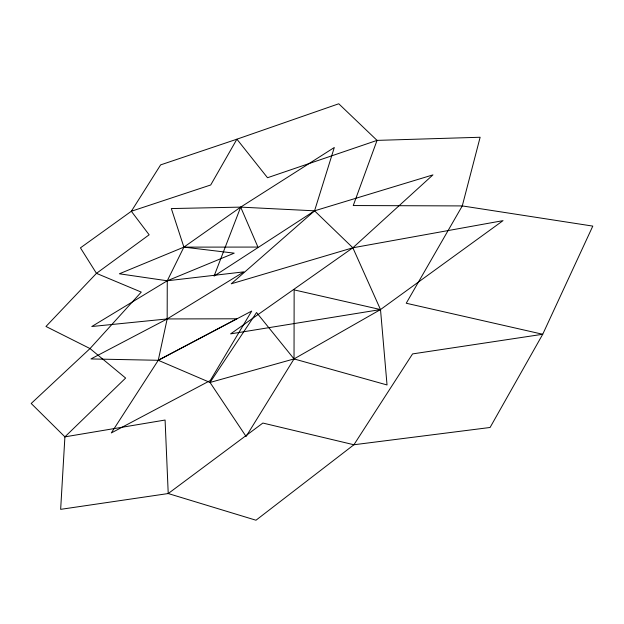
<?xml version="1.0" encoding="UTF-8"?>
<svg xmlns="http://www.w3.org/2000/svg" width="624" height="624" viewBox="0 0 624 624"><rect width="100%" height="100%" fill="white"/><g stroke="black" fill="none" stroke-linecap="round" stroke-linejoin="round"><path stroke-width="0.94" d="M167.263 280.784L167.17 318.942L158.262 360.29L111.306 432.947L210.272 380.523L251.706 311.048L158.262 360.29L90.925 358.94L167.17 318.942L243.906 271.853L167.263 280.784L119.363 273.788L183.893 247.127L240.677 207.121L334.3 147.498L314.558 210.826L231.262 283.803L352.856 247.79L503.03 220.646L380.507 309.574L294.029 358.925L210.031 382.465L158.262 360.29L236.816 318.786L167.17 318.942L91.806 326.516L167.263 280.784L234.242 253.149L183.893 247.127L171.335 208.564L240.677 207.121L314.558 210.826L432.939 174.892L352.856 247.79L230.615 333.871L380.507 309.574L387.036 384.961L294.029 358.925L256.55 312.523L210.031 382.465L246.106 436.504L294.029 358.925L294.146 289.895L380.507 309.574L352.856 247.79L314.558 210.826L214.063 276.112L240.677 207.121L257.93 247.073L183.893 247.127L167.263 280.784M64.904 436.855L60.653 509.348L168.223 493.545L255.98 520.221L353.909 444.756L412.565 353.909L542.724 334.269L592.8 226.099L462.275 205.92L353.254 205.546L377.052 140.384L338.754 103.779L236.909 139.191L160.625 164.884L131.336 211.263L80.441 247.861L96.463 273.351L141.266 292.102L90.02 348.566L31.2 403.478L64.904 436.855L165.087 420.038L168.223 493.545L262.876 423.049L353.909 444.756L490.082 427.479L542.724 334.269L406.24 303.241L462.275 205.92L480.137 137.257L377.052 140.384L267.517 177.731L236.909 139.191L210.717 184.977L131.336 211.263L149.144 234.803L96.463 273.351L45.973 326.469L90.02 348.566L125.635 378.058L64.904 436.855"/></g></svg>
